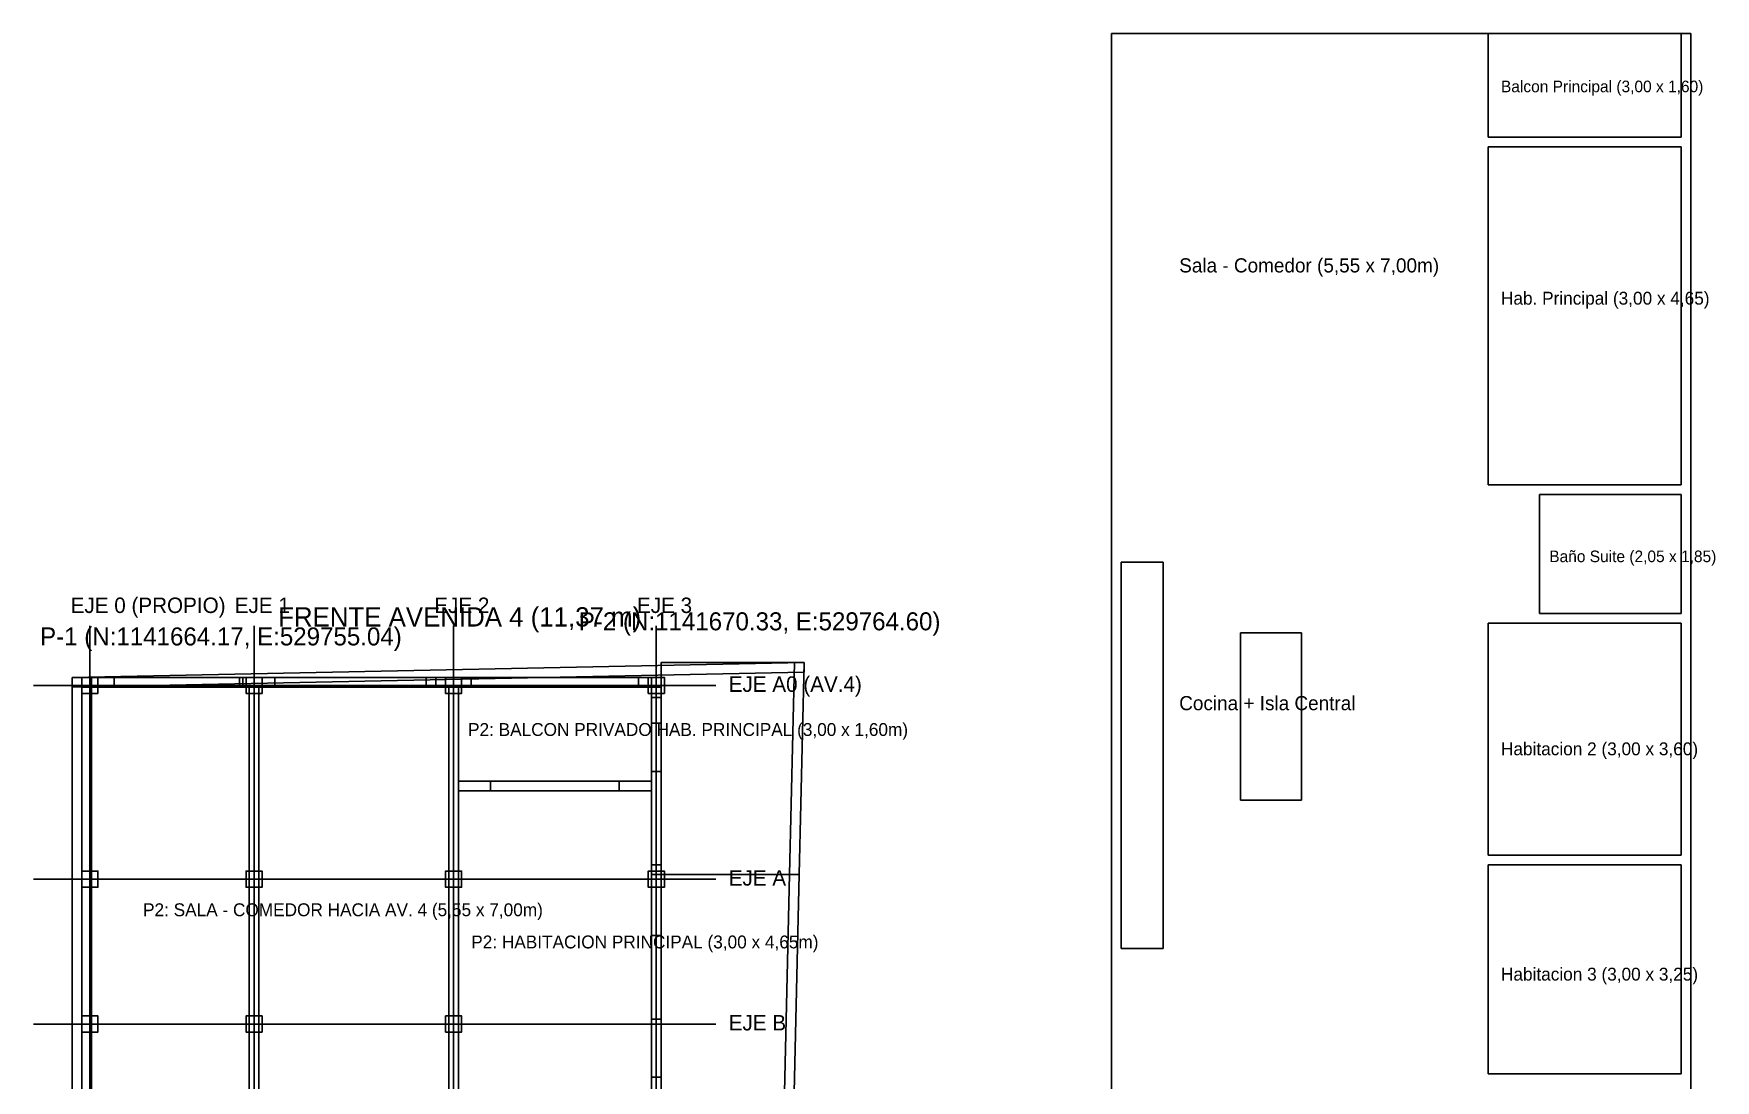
# Model space of a CAD drawing. Header units: metres. Extents: x -0.6 to 96.4, y -1.3 to 40.2.
# Drawn here: x -0.6 to 25.53, y 18.45 to 34.71 of the extents above; entities that cross this region are included whole.
import ezdxf

# ---------------------------------------------------------------- set-up
doc = ezdxf.new("R2010")
doc.units = ezdxf.units.M
doc.header["$MEASUREMENT"] = 0
for name, color, linetype in [('CERCA_PERIMETRAL_3D', 8, 'CONTINUOUS'), ('COLUMNAS_3D', 1, 'CONTINUOUS'), ('EJES_ESTRUCTURALES', 1, 'CONTINUOUS'), ('LOSA_PISO_3D', 8, 'CONTINUOUS'), ('MUROS_EXTERIORES_3D', 7, 'CONTINUOUS'), ('MUROS_INTERIORES_3D', 7, 'CONTINUOUS'), ('P2_COLUMNAS_3D', 1, 'CONTINUOUS'), ('P2_CUBIERTA_3D', 9, 'CONTINUOUS'), ('P2_LOSA_PISO_3D', 8, 'CONTINUOUS'), ('P2_MUROS_EXT_3D', 6, 'CONTINUOUS'), ('P2_MUROS_INT_3D', 6, 'CONTINUOUS'), ('P2_ROTULOS', 6, 'CONTINUOUS'), ('PLANTA_SEGUNDO_PISO_2D', 6, 'CONTINUOUS'), ('TERRENO_3D', 3, 'CONTINUOUS')]:
    doc.layers.add(name, color=color, linetype=linetype)

msp = doc.modelspace()

# ---------------------------------------------------------------- linework, layer by layer
at = {"layer": 'CERCA_PERIMETRAL_3D', "color": 1}
for points in [[(0, 24.556, -0.2), (11.3703, 24.7909, -0.2), (11.3703, 24.9409, -0.2), (0, 24.706, -0.2)], [(0, 24.556, 0.1), (11.3703, 24.7909, 0.1), (11.3703, 24.9409, 0.1), (0, 24.706, 0.1)], [(0, 24.706, -0.2), (11.3703, 24.9409, -0.2), (11.3703, 24.9409, 0.1), (0, 24.706, 0.1)], [(11.3703, 24.7909, -0.2), (11.3703, 24.9409, -0.2), (11.3703, 24.9409, 0.1), (11.3703, 24.7909, 0.1)], [(0, 24.556, -0.2), (11.3703, 24.7909, -0.2), (11.3703, 24.7909, 0.1), (0, 24.556, 0.1)], [(0, 24.556, -0.2), (0, 24.706, -0.2), (0, 24.706, 0.1), (0, 24.556, 0.1)]]:
    msp.add_3dface(points, dxfattribs=at)
at = {"layer": 'CERCA_PERIMETRAL_3D', "color": 8}
for points in [[(11.1449, 21.65), (11.2949, 21.65), (11.3703, 24.9409), (11.2203, 24.9409)], [(11.1449, 21.65, 2.2), (11.2949, 21.65, 2.2), (11.3703, 24.9409, 2.2), (11.2203, 24.9409, 2.2)], [(11.1449, 21.65), (11.2203, 24.9409), (11.2203, 24.9409, 2.2), (11.1449, 21.65, 2.2)], [(11.2203, 24.9409), (11.3703, 24.9409), (11.3703, 24.9409, 2.2), (11.2203, 24.9409, 2.2)], [(11.2949, 21.65), (11.3703, 24.9409), (11.3703, 24.9409, 2.2), (11.2949, 21.65, 2.2)], [(0, 11.3), (0.15, 11.3), (0.15, 24.706), (0, 24.706)], [(0, 11.3, 2.5), (0.15, 11.3, 2.5), (0.15, 24.706, 2.5), (0, 24.706, 2.5)], [(0, 24.706), (0.15, 24.706), (0.15, 24.706, 2.5), (0, 24.706, 2.5)], [(0, 11.3), (0, 24.706), (0, 24.706, 2.5), (0, 11.3, 2.5)], [(0.15, 11.3), (0.15, 24.706), (0.15, 24.706, 2.5), (0.15, 11.3, 2.5)], [(10.9743, 14.2, -1.05), (11.1243, 14.2, -1.05), (11.2949, 21.65), (11.1449, 21.65)], [(10.9743, 14.2, 1.15), (11.1243, 14.2, 1.15), (11.2949, 21.65, 2.2), (11.1449, 21.65, 2.2)], [(10.9743, 14.2, -1.05), (11.1449, 21.65), (11.1449, 21.65, 2.2), (10.9743, 14.2, 1.15)], [(11.1243, 14.2, -1.05), (11.2949, 21.65), (11.2949, 21.65, 2.2), (11.1243, 14.2, 1.15)], [(11.1449, 21.65), (11.2949, 21.65), (11.2949, 21.65, 2.2), (11.1449, 21.65, 2.2)], [(11.1449, 21.65), (11.2949, 21.65), (11.2949, 21.65, 2.2), (11.1449, 21.65, 2.2)]]:
    msp.add_3dface(points, dxfattribs=at)
at = {"layer": 'COLUMNAS_3D', "color": 1}
for points in [[(0.15, 24.46), (0.4, 24.46), (0.4, 24.71), (0.15, 24.71)], [(0.15, 24.46, 2.85), (0.4, 24.46, 2.85), (0.4, 24.71, 2.85), (0.15, 24.71, 2.85)], [(0.15, 24.71), (0.4, 24.71), (0.4, 24.71, 2.85), (0.15, 24.71, 2.85)], [(0.15, 24.46), (0.15, 24.71), (0.15, 24.71, 2.85), (0.15, 24.46, 2.85)], [(0.4, 24.46), (0.4, 24.71), (0.4, 24.71, 2.85), (0.4, 24.46, 2.85)], [(2.7, 24.46), (2.95, 24.46), (2.95, 24.71), (2.7, 24.71)], [(2.7, 24.46, 2.85), (2.95, 24.46, 2.85), (2.95, 24.71, 2.85), (2.7, 24.71, 2.85)], [(2.7, 24.71), (2.95, 24.71), (2.95, 24.71, 2.85), (2.7, 24.71, 2.85)], [(2.7, 24.46), (2.7, 24.71), (2.7, 24.71, 2.85), (2.7, 24.46, 2.85)], [(2.95, 24.46), (2.95, 24.71), (2.95, 24.71, 2.85), (2.95, 24.46, 2.85)], [(5.8, 24.46), (6.05, 24.46), (6.05, 24.71), (5.8, 24.71)], [(5.8, 24.46, 2.85), (6.05, 24.46, 2.85), (6.05, 24.71, 2.85), (5.8, 24.71, 2.85)], [(5.8, 24.71), (6.05, 24.71), (6.05, 24.71, 2.85), (5.8, 24.71, 2.85)], [(5.8, 24.46), (5.8, 24.71), (5.8, 24.71, 2.85), (5.8, 24.46, 2.85)], [(6.05, 24.46), (6.05, 24.71), (6.05, 24.71, 2.85), (6.05, 24.46, 2.85)], [(8.95, 24.46), (9.2, 24.46), (9.2, 24.71), (8.95, 24.71)], [(8.95, 24.46, 2.85), (9.2, 24.46, 2.85), (9.2, 24.71, 2.85), (8.95, 24.71, 2.85)], [(8.95, 24.71), (9.2, 24.71), (9.2, 24.71, 2.85), (8.95, 24.71, 2.85)], [(8.95, 24.46), (8.95, 24.71), (8.95, 24.71, 2.85), (8.95, 24.46, 2.85)], [(9.2, 24.46), (9.2, 24.71), (9.2, 24.71, 2.85), (9.2, 24.46, 2.85)], [(0.15, 24.46), (0.4, 24.46), (0.4, 24.46, 2.85), (0.15, 24.46, 2.85)], [(2.7, 24.46), (2.95, 24.46), (2.95, 24.46, 2.85), (2.7, 24.46, 2.85)], [(5.8, 24.46), (6.05, 24.46), (6.05, 24.46, 2.85), (5.8, 24.46, 2.85)], [(8.95, 24.46), (9.2, 24.46), (9.2, 24.46, 2.85), (8.95, 24.46, 2.85)], [(0.15, 21.45), (0.4, 21.45), (0.4, 21.7), (0.15, 21.7)], [(0.15, 21.45, 2.85), (0.4, 21.45, 2.85), (0.4, 21.7, 2.85), (0.15, 21.7, 2.85)], [(0.15, 21.7), (0.4, 21.7), (0.4, 21.7, 2.85), (0.15, 21.7, 2.85)], [(0.15, 21.45), (0.15, 21.7), (0.15, 21.7, 2.85), (0.15, 21.45, 2.85)], [(0.4, 21.45), (0.4, 21.7), (0.4, 21.7, 2.85), (0.4, 21.45, 2.85)], [(2.7, 21.45), (2.95, 21.45), (2.95, 21.7), (2.7, 21.7)], [(2.7, 21.45, 2.85), (2.95, 21.45, 2.85), (2.95, 21.7, 2.85), (2.7, 21.7, 2.85)], [(2.7, 21.7), (2.95, 21.7), (2.95, 21.7, 2.85), (2.7, 21.7, 2.85)], [(2.7, 21.45), (2.7, 21.7), (2.7, 21.7, 2.85), (2.7, 21.45, 2.85)], [(2.95, 21.45), (2.95, 21.7), (2.95, 21.7, 2.85), (2.95, 21.45, 2.85)], [(5.8, 21.45), (6.05, 21.45), (6.05, 21.7), (5.8, 21.7)], [(5.8, 21.45, 2.85), (6.05, 21.45, 2.85), (6.05, 21.7, 2.85), (5.8, 21.7, 2.85)], [(5.8, 21.7), (6.05, 21.7), (6.05, 21.7, 2.85), (5.8, 21.7, 2.85)], [(5.8, 21.45), (5.8, 21.7), (5.8, 21.7, 2.85), (5.8, 21.45, 2.85)], [(6.05, 21.45), (6.05, 21.7), (6.05, 21.7, 2.85), (6.05, 21.45, 2.85)], [(8.95, 21.45), (9.2, 21.45), (9.2, 21.7), (8.95, 21.7)], [(8.95, 21.45, 2.85), (9.2, 21.45, 2.85), (9.2, 21.7, 2.85), (8.95, 21.7, 2.85)], [(8.95, 21.7), (9.2, 21.7), (9.2, 21.7, 2.85), (8.95, 21.7, 2.85)], [(8.95, 21.45), (8.95, 21.7), (8.95, 21.7, 2.85), (8.95, 21.45, 2.85)], [(9.2, 21.45), (9.2, 21.7), (9.2, 21.7, 2.85), (9.2, 21.45, 2.85)], [(0.15, 21.45), (0.4, 21.45), (0.4, 21.45, 2.85), (0.15, 21.45, 2.85)], [(2.7, 21.45), (2.95, 21.45), (2.95, 21.45, 2.85), (2.7, 21.45, 2.85)], [(5.8, 21.45), (6.05, 21.45), (6.05, 21.45, 2.85), (5.8, 21.45, 2.85)], [(8.95, 21.45), (9.2, 21.45), (9.2, 21.45, 2.85), (8.95, 21.45, 2.85)], [(0.15, 19.2), (0.4, 19.2), (0.4, 19.45), (0.15, 19.45)], [(0.15, 19.2, 2.85), (0.4, 19.2, 2.85), (0.4, 19.45, 2.85), (0.15, 19.45, 2.85)], [(0.15, 19.45), (0.4, 19.45), (0.4, 19.45, 2.85), (0.15, 19.45, 2.85)], [(0.15, 19.2), (0.15, 19.45), (0.15, 19.45, 2.85), (0.15, 19.2, 2.85)], [(0.4, 19.2), (0.4, 19.45), (0.4, 19.45, 2.85), (0.4, 19.2, 2.85)], [(2.7, 19.2), (2.95, 19.2), (2.95, 19.45), (2.7, 19.45)], [(2.7, 19.2, 2.85), (2.95, 19.2, 2.85), (2.95, 19.45, 2.85), (2.7, 19.45, 2.85)], [(2.7, 19.45), (2.95, 19.45), (2.95, 19.45, 2.85), (2.7, 19.45, 2.85)], [(2.7, 19.2), (2.7, 19.45), (2.7, 19.45, 2.85), (2.7, 19.2, 2.85)], [(2.95, 19.2), (2.95, 19.45), (2.95, 19.45, 2.85), (2.95, 19.2, 2.85)], [(5.8, 19.2), (6.05, 19.2), (6.05, 19.45), (5.8, 19.45)], [(5.8, 19.2, 2.85), (6.05, 19.2, 2.85), (6.05, 19.45, 2.85), (5.8, 19.45, 2.85)], [(5.8, 19.45), (6.05, 19.45), (6.05, 19.45, 2.85), (5.8, 19.45, 2.85)], [(5.8, 19.2), (5.8, 19.45), (5.8, 19.45, 2.85), (5.8, 19.2, 2.85)], [(6.05, 19.2), (6.05, 19.45), (6.05, 19.45, 2.85), (6.05, 19.2, 2.85)], [(0.15, 19.2), (0.4, 19.2), (0.4, 19.2, 2.85), (0.15, 19.2, 2.85)], [(2.7, 19.2), (2.95, 19.2), (2.95, 19.2, 2.85), (2.7, 19.2, 2.85)], [(5.8, 19.2), (6.05, 19.2), (6.05, 19.2, 2.85), (5.8, 19.2, 2.85)]]:
    msp.add_3dface(points, dxfattribs=at)
at = {"layer": 'EJES_ESTRUCTURALES', "color": 1}
for p, q in [((0.275, 2.2), (0.275, 25.51)), ((2.825, 2.2), (2.825, 25.51)), ((5.925, 2.2), (5.925, 25.51)), ((9.075, 2.2), (9.075, 25.51)), ((-0.6, 24.585), (10, 24.585)), ((-0.6, 21.575), (10, 21.575)), ((-0.6, 19.325), (10, 19.325))]:
    msp.add_line(p, q, dxfattribs=at)
at = {"layer": 'LOSA_PISO_3D', "color": 8}
for points in [[(0.15, 10.35, -0.15), (9.15, 10.35, -0.15), (9.15, 24.71, -0.15), (0.15, 24.71, -0.15)], [(0.15, 10.35), (9.15, 10.35), (9.15, 24.71), (0.15, 24.71)], [(0.15, 24.71, -0.15), (9.15, 24.71, -0.15), (9.15, 24.71), (0.15, 24.71)], [(0.15, 10.35, -0.15), (0.15, 24.71, -0.15), (0.15, 24.71), (0.15, 10.35)], [(9.15, 10.35, -0.15), (9.15, 24.71, -0.15), (9.15, 24.71), (9.15, 10.35)]]:
    msp.add_3dface(points, dxfattribs=at)
at = {"layer": 'MUROS_EXTERIORES_3D', "color": 7}
for points in [[(0.15, 3), (0.3, 3), (0.3, 24.71), (0.15, 24.71)], [(0.15, 3, 2.85), (0.3, 3, 2.85), (0.3, 24.71, 2.85), (0.15, 24.71, 2.85)], [(0.15, 24.71), (0.3, 24.71), (0.3, 24.71, 2.85), (0.15, 24.71, 2.85)], [(0.15, 3), (0.15, 24.71), (0.15, 24.71, 2.85), (0.15, 3, 2.85)], [(0.15, 24.56), (0.4, 24.56), (0.4, 24.71), (0.15, 24.71)], [(0.15, 24.56, 2.85), (0.4, 24.56, 2.85), (0.4, 24.71, 2.85), (0.15, 24.71, 2.85)], [(0.15, 24.71), (0.4, 24.71), (0.4, 24.71, 2.85), (0.15, 24.71, 2.85)], [(0.15, 24.56), (0.15, 24.71), (0.15, 24.71, 2.85), (0.15, 24.56, 2.85)], [(0.3, 3), (0.3, 24.71), (0.3, 24.71, 2.85), (0.3, 3, 2.85)], [(0.4, 24.56), (0.4, 24.71), (0.4, 24.71, 2.85), (0.4, 24.56, 2.85)], [(0.4, 24.56, 2.25), (2.65, 24.56, 2.25), (2.65, 24.71, 2.25), (0.4, 24.71, 2.25)], [(0.4, 24.56, 2.85), (2.65, 24.56, 2.85), (2.65, 24.71, 2.85), (0.4, 24.71, 2.85)], [(0.4, 24.71, 2.25), (2.65, 24.71, 2.25), (2.65, 24.71, 2.85), (0.4, 24.71, 2.85)], [(0.4, 24.56, 2.25), (0.4, 24.71, 2.25), (0.4, 24.71, 2.85), (0.4, 24.56, 2.85)], [(2.65, 24.56, 2.25), (2.65, 24.71, 2.25), (2.65, 24.71, 2.85), (2.65, 24.56, 2.85)], [(2.65, 24.56), (3.15, 24.56), (3.15, 24.71), (2.65, 24.71)], [(2.65, 24.56, 2.85), (3.15, 24.56, 2.85), (3.15, 24.71, 2.85), (2.65, 24.71, 2.85)], [(2.65, 24.71), (3.15, 24.71), (3.15, 24.71, 2.85), (2.65, 24.71, 2.85)], [(2.65, 24.56), (2.65, 24.71), (2.65, 24.71, 2.85), (2.65, 24.56, 2.85)], [(3.15, 24.56), (3.15, 24.71), (3.15, 24.71, 2.85), (3.15, 24.56, 2.85)], [(3.15, 24.56, 2.4), (5.65, 24.56, 2.4), (5.65, 24.71, 2.4), (3.15, 24.71, 2.4)], [(3.15, 24.56, 2.85), (5.65, 24.56, 2.85), (5.65, 24.71, 2.85), (3.15, 24.71, 2.85)], [(3.15, 24.71, 2.4), (5.65, 24.71, 2.4), (5.65, 24.71, 2.85), (3.15, 24.71, 2.85)], [(3.15, 24.56, 2.4), (3.15, 24.71, 2.4), (3.15, 24.71, 2.85), (3.15, 24.56, 2.85)], [(5.65, 24.56, 2.4), (5.65, 24.71, 2.4), (5.65, 24.71, 2.85), (5.65, 24.56, 2.85)], [(5.65, 24.56), (6.2, 24.56), (6.2, 24.71), (5.65, 24.71)], [(5.65, 24.56, 2.85), (6.2, 24.56, 2.85), (6.2, 24.71, 2.85), (5.65, 24.71, 2.85)], [(5.65, 24.71), (6.2, 24.71), (6.2, 24.71, 2.85), (5.65, 24.71, 2.85)], [(5.65, 24.56), (5.65, 24.71), (5.65, 24.71, 2.85), (5.65, 24.56, 2.85)], [(6.2, 24.56), (6.2, 24.71), (6.2, 24.71, 2.85), (6.2, 24.56, 2.85)], [(6.2, 24.56, 2.4), (8.8, 24.56, 2.4), (8.8, 24.71, 2.4), (6.2, 24.71, 2.4)], [(6.2, 24.56, 2.85), (8.8, 24.56, 2.85), (8.8, 24.71, 2.85), (6.2, 24.71, 2.85)], [(6.2, 24.71, 2.4), (8.8, 24.71, 2.4), (8.8, 24.71, 2.85), (6.2, 24.71, 2.85)], [(6.2, 24.56, 2.4), (6.2, 24.71, 2.4), (6.2, 24.71, 2.85), (6.2, 24.56, 2.85)], [(8.8, 24.56, 2.4), (8.8, 24.71, 2.4), (8.8, 24.71, 2.85), (8.8, 24.56, 2.85)], [(8.8, 24.56), (9.15, 24.56), (9.15, 24.71), (8.8, 24.71)], [(8.8, 24.56, 2.85), (9.15, 24.56, 2.85), (9.15, 24.71, 2.85), (8.8, 24.71, 2.85)], [(8.8, 24.71), (9.15, 24.71), (9.15, 24.71, 2.85), (8.8, 24.71, 2.85)], [(8.8, 24.56), (8.8, 24.71), (8.8, 24.71, 2.85), (8.8, 24.56, 2.85)], [(9, 24), (9.15, 24), (9.15, 24.71), (9, 24.71)], [(9, 24, 2.85), (9.15, 24, 2.85), (9.15, 24.71, 2.85), (9, 24.71, 2.85)], [(9, 24.71), (9.15, 24.71), (9.15, 24.71, 2.85), (9, 24.71, 2.85)], [(9, 24), (9, 24.71), (9, 24.71, 2.85), (9, 24, 2.85)], [(9.15, 24.56), (9.15, 24.71), (9.15, 24.71, 2.85), (9.15, 24.56, 2.85)], [(9.15, 24), (9.15, 24.71), (9.15, 24.71, 2.85), (9.15, 24, 2.85)], [(0.15, 24.56), (0.4, 24.56), (0.4, 24.56, 2.85), (0.15, 24.56, 2.85)], [(0.4, 24.56, 2.25), (2.65, 24.56, 2.25), (2.65, 24.56, 2.85), (0.4, 24.56, 2.85)], [(2.65, 24.56), (3.15, 24.56), (3.15, 24.56, 2.85), (2.65, 24.56, 2.85)], [(3.15, 24.56, 2.4), (5.65, 24.56, 2.4), (5.65, 24.56, 2.85), (3.15, 24.56, 2.85)], [(5.65, 24.56), (6.2, 24.56), (6.2, 24.56, 2.85), (5.65, 24.56, 2.85)], [(6.2, 24.56, 2.4), (8.8, 24.56, 2.4), (8.8, 24.56, 2.85), (6.2, 24.56, 2.85)], [(8.8, 24.56), (9.15, 24.56), (9.15, 24.56, 2.85), (8.8, 24.56, 2.85)], [(9, 21.8), (9.15, 21.8), (9.15, 24), (9, 24)], [(9, 21.8, 1), (9.15, 21.8, 1), (9.15, 24, 1), (9, 24, 1)], [(9, 24), (9.15, 24), (9.15, 24, 1), (9, 24, 1)], [(9, 21.8), (9, 24), (9, 24, 1), (9, 21.8, 1)], [(9, 21.8, 2.1), (9.15, 21.8, 2.1), (9.15, 24, 2.1), (9, 24, 2.1)], [(9, 21.8, 2.85), (9.15, 21.8, 2.85), (9.15, 24, 2.85), (9, 24, 2.85)], [(9, 24, 2.1), (9.15, 24, 2.1), (9.15, 24, 2.85), (9, 24, 2.85)], [(9, 21.8, 2.1), (9, 24, 2.1), (9, 24, 2.85), (9, 21.8, 2.85)], [(9, 24), (9.15, 24), (9.15, 24, 2.85), (9, 24, 2.85)], [(9.15, 21.8), (9.15, 24), (9.15, 24, 1), (9.15, 21.8, 1)], [(9.15, 21.8, 2.1), (9.15, 24, 2.1), (9.15, 24, 2.85), (9.15, 21.8, 2.85)], [(9, 20.7), (9.15, 20.7), (9.15, 21.8), (9, 21.8)], [(9, 20.7, 2.85), (9.15, 20.7, 2.85), (9.15, 21.8, 2.85), (9, 21.8, 2.85)], [(9, 21.8), (9.15, 21.8), (9.15, 21.8, 2.85), (9, 21.8, 2.85)], [(9, 20.7), (9, 21.8), (9, 21.8, 2.85), (9, 20.7, 2.85)], [(9, 21.8), (9.15, 21.8), (9.15, 21.8, 1), (9, 21.8, 1)], [(9, 21.8, 2.1), (9.15, 21.8, 2.1), (9.15, 21.8, 2.85), (9, 21.8, 2.85)], [(9.15, 20.7), (9.15, 21.8), (9.15, 21.8, 2.85), (9.15, 20.7, 2.85)], [(9, 14.2, -1.05), (9.15, 14.2, -1.05), (9.15, 21.65, -0.02), (9, 21.65, -0.02)], [(9, 14.2), (9.15, 14.2), (9.15, 21.65), (9, 21.65)], [(9, 21.65, -0.02), (9.15, 21.65, -0.02), (9.15, 21.65), (9, 21.65)], [(9, 14.2, -1.05), (9, 21.65, -0.02), (9, 21.65), (9, 14.2)], [(9.15, 14.2, -1.05), (9.15, 21.65, -0.02), (9.15, 21.65), (9.15, 14.2)], [(9, 18.5), (9.15, 18.5), (9.15, 20.7), (9, 20.7)], [(9, 18.5, 1), (9.15, 18.5, 1), (9.15, 20.7, 1), (9, 20.7, 1)], [(9, 20.7), (9.15, 20.7), (9.15, 20.7, 1), (9, 20.7, 1)], [(9, 18.5), (9, 20.7), (9, 20.7, 1), (9, 18.5, 1)], [(9, 18.5, 2.1), (9.15, 18.5, 2.1), (9.15, 20.7, 2.1), (9, 20.7, 2.1)], [(9, 18.5, 2.85), (9.15, 18.5, 2.85), (9.15, 20.7, 2.85), (9, 20.7, 2.85)], [(9, 20.7, 2.1), (9.15, 20.7, 2.1), (9.15, 20.7, 2.85), (9, 20.7, 2.85)], [(9, 18.5, 2.1), (9, 20.7, 2.1), (9, 20.7, 2.85), (9, 18.5, 2.85)], [(9, 20.7), (9.15, 20.7), (9.15, 20.7, 2.85), (9, 20.7, 2.85)], [(9.15, 18.5), (9.15, 20.7), (9.15, 20.7, 1), (9.15, 18.5, 1)], [(9.15, 18.5, 2.1), (9.15, 20.7, 2.1), (9.15, 20.7, 2.85), (9.15, 18.5, 2.85)], [(9, 17.05), (9.15, 17.05), (9.15, 18.5), (9, 18.5)], [(9, 17.05, 2.85), (9.15, 17.05, 2.85), (9.15, 18.5, 2.85), (9, 18.5, 2.85)], [(9, 18.5), (9.15, 18.5), (9.15, 18.5, 2.85), (9, 18.5, 2.85)], [(9, 17.05), (9, 18.5), (9, 18.5, 2.85), (9, 17.05, 2.85)], [(9, 18.5), (9.15, 18.5), (9.15, 18.5, 1), (9, 18.5, 1)], [(9, 18.5, 2.1), (9.15, 18.5, 2.1), (9.15, 18.5, 2.85), (9, 18.5, 2.85)], [(9.15, 17.05), (9.15, 18.5), (9.15, 18.5, 2.85), (9.15, 17.05, 2.85)]]:
    msp.add_3dface(points, dxfattribs=at)
at = {"layer": 'MUROS_INTERIORES_3D', "color": 7}
for points in [[(2.75, 3.15), (2.9, 3.15), (2.9, 24.56), (2.75, 24.56)], [(2.75, 3.15, 2.85), (2.9, 3.15, 2.85), (2.9, 24.56, 2.85), (2.75, 24.56, 2.85)], [(2.75, 24.56), (2.9, 24.56), (2.9, 24.56, 2.85), (2.75, 24.56, 2.85)], [(2.75, 3.15), (2.75, 24.56), (2.75, 24.56, 2.85), (2.75, 3.15, 2.85)], [(2.9, 3.15), (2.9, 24.56), (2.9, 24.56, 2.85), (2.9, 3.15, 2.85)]]:
    msp.add_3dface(points, dxfattribs=at)
at = {"layer": 'P2_COLUMNAS_3D', "color": 1}
for points in [[(0.15, 24.46, 3), (0.4, 24.46, 3), (0.4, 24.71, 3), (0.15, 24.71, 3)], [(0.15, 24.46, 5.85), (0.4, 24.46, 5.85), (0.4, 24.71, 5.85), (0.15, 24.71, 5.85)], [(0.15, 24.71, 3), (0.4, 24.71, 3), (0.4, 24.71, 5.85), (0.15, 24.71, 5.85)], [(0.15, 24.46, 3), (0.15, 24.71, 3), (0.15, 24.71, 5.85), (0.15, 24.46, 5.85)], [(0.4, 24.46, 3), (0.4, 24.71, 3), (0.4, 24.71, 5.85), (0.4, 24.46, 5.85)], [(2.7, 24.46, 3), (2.95, 24.46, 3), (2.95, 24.71, 3), (2.7, 24.71, 3)], [(2.7, 24.46, 5.85), (2.95, 24.46, 5.85), (2.95, 24.71, 5.85), (2.7, 24.71, 5.85)], [(2.7, 24.71, 3), (2.95, 24.71, 3), (2.95, 24.71, 5.85), (2.7, 24.71, 5.85)], [(2.7, 24.46, 3), (2.7, 24.71, 3), (2.7, 24.71, 5.85), (2.7, 24.46, 5.85)], [(2.95, 24.46, 3), (2.95, 24.71, 3), (2.95, 24.71, 5.85), (2.95, 24.46, 5.85)], [(5.8, 24.46, 3), (6.05, 24.46, 3), (6.05, 24.71, 3), (5.8, 24.71, 3)], [(5.8, 24.46, 5.85), (6.05, 24.46, 5.85), (6.05, 24.71, 5.85), (5.8, 24.71, 5.85)], [(5.8, 24.71, 3), (6.05, 24.71, 3), (6.05, 24.71, 5.85), (5.8, 24.71, 5.85)], [(5.8, 24.46, 3), (5.8, 24.71, 3), (5.8, 24.71, 5.85), (5.8, 24.46, 5.85)], [(6.05, 24.46, 3), (6.05, 24.71, 3), (6.05, 24.71, 5.85), (6.05, 24.46, 5.85)], [(8.95, 24.46, 3), (9.2, 24.46, 3), (9.2, 24.71, 3), (8.95, 24.71, 3)], [(8.95, 24.46, 5.85), (9.2, 24.46, 5.85), (9.2, 24.71, 5.85), (8.95, 24.71, 5.85)], [(8.95, 24.71, 3), (9.2, 24.71, 3), (9.2, 24.71, 5.85), (8.95, 24.71, 5.85)], [(8.95, 24.46, 3), (8.95, 24.71, 3), (8.95, 24.71, 5.85), (8.95, 24.46, 5.85)], [(9.2, 24.46, 3), (9.2, 24.71, 3), (9.2, 24.71, 5.85), (9.2, 24.46, 5.85)], [(0.15, 24.46, 3), (0.4, 24.46, 3), (0.4, 24.46, 5.85), (0.15, 24.46, 5.85)], [(2.7, 24.46, 3), (2.95, 24.46, 3), (2.95, 24.46, 5.85), (2.7, 24.46, 5.85)], [(5.8, 24.46, 3), (6.05, 24.46, 3), (6.05, 24.46, 5.85), (5.8, 24.46, 5.85)], [(8.95, 24.46, 3), (9.2, 24.46, 3), (9.2, 24.46, 5.85), (8.95, 24.46, 5.85)], [(0.15, 21.45, 3), (0.4, 21.45, 3), (0.4, 21.7, 3), (0.15, 21.7, 3)], [(0.15, 21.45, 5.85), (0.4, 21.45, 5.85), (0.4, 21.7, 5.85), (0.15, 21.7, 5.85)], [(0.15, 21.7, 3), (0.4, 21.7, 3), (0.4, 21.7, 5.85), (0.15, 21.7, 5.85)], [(0.15, 21.45, 3), (0.15, 21.7, 3), (0.15, 21.7, 5.85), (0.15, 21.45, 5.85)], [(0.4, 21.45, 3), (0.4, 21.7, 3), (0.4, 21.7, 5.85), (0.4, 21.45, 5.85)], [(2.7, 21.45, 3), (2.95, 21.45, 3), (2.95, 21.7, 3), (2.7, 21.7, 3)], [(2.7, 21.45, 5.85), (2.95, 21.45, 5.85), (2.95, 21.7, 5.85), (2.7, 21.7, 5.85)], [(2.7, 21.7, 3), (2.95, 21.7, 3), (2.95, 21.7, 5.85), (2.7, 21.7, 5.85)], [(2.7, 21.45, 3), (2.7, 21.7, 3), (2.7, 21.7, 5.85), (2.7, 21.45, 5.85)], [(2.95, 21.45, 3), (2.95, 21.7, 3), (2.95, 21.7, 5.85), (2.95, 21.45, 5.85)], [(5.8, 21.45, 3), (6.05, 21.45, 3), (6.05, 21.7, 3), (5.8, 21.7, 3)], [(5.8, 21.45, 5.85), (6.05, 21.45, 5.85), (6.05, 21.7, 5.85), (5.8, 21.7, 5.85)], [(5.8, 21.7, 3), (6.05, 21.7, 3), (6.05, 21.7, 5.85), (5.8, 21.7, 5.85)], [(5.8, 21.45, 3), (5.8, 21.7, 3), (5.8, 21.7, 5.85), (5.8, 21.45, 5.85)], [(6.05, 21.45, 3), (6.05, 21.7, 3), (6.05, 21.7, 5.85), (6.05, 21.45, 5.85)], [(8.95, 21.45, 3), (9.2, 21.45, 3), (9.2, 21.7, 3), (8.95, 21.7, 3)], [(8.95, 21.45, 5.85), (9.2, 21.45, 5.85), (9.2, 21.7, 5.85), (8.95, 21.7, 5.85)], [(8.95, 21.7, 3), (9.2, 21.7, 3), (9.2, 21.7, 5.85), (8.95, 21.7, 5.85)], [(8.95, 21.45, 3), (8.95, 21.7, 3), (8.95, 21.7, 5.85), (8.95, 21.45, 5.85)], [(9.2, 21.45, 3), (9.2, 21.7, 3), (9.2, 21.7, 5.85), (9.2, 21.45, 5.85)], [(0.15, 21.45, 3), (0.4, 21.45, 3), (0.4, 21.45, 5.85), (0.15, 21.45, 5.85)], [(2.7, 21.45, 3), (2.95, 21.45, 3), (2.95, 21.45, 5.85), (2.7, 21.45, 5.85)], [(5.8, 21.45, 3), (6.05, 21.45, 3), (6.05, 21.45, 5.85), (5.8, 21.45, 5.85)], [(8.95, 21.45, 3), (9.2, 21.45, 3), (9.2, 21.45, 5.85), (8.95, 21.45, 5.85)], [(0.15, 19.2, 3), (0.4, 19.2, 3), (0.4, 19.45, 3), (0.15, 19.45, 3)], [(0.15, 19.2, 5.85), (0.4, 19.2, 5.85), (0.4, 19.45, 5.85), (0.15, 19.45, 5.85)], [(0.15, 19.45, 3), (0.4, 19.45, 3), (0.4, 19.45, 5.85), (0.15, 19.45, 5.85)], [(0.15, 19.2, 3), (0.15, 19.45, 3), (0.15, 19.45, 5.85), (0.15, 19.2, 5.85)], [(0.4, 19.2, 3), (0.4, 19.45, 3), (0.4, 19.45, 5.85), (0.4, 19.2, 5.85)], [(2.7, 19.2, 3), (2.95, 19.2, 3), (2.95, 19.45, 3), (2.7, 19.45, 3)], [(2.7, 19.2, 5.85), (2.95, 19.2, 5.85), (2.95, 19.45, 5.85), (2.7, 19.45, 5.85)], [(2.7, 19.45, 3), (2.95, 19.45, 3), (2.95, 19.45, 5.85), (2.7, 19.45, 5.85)], [(2.7, 19.2, 3), (2.7, 19.45, 3), (2.7, 19.45, 5.85), (2.7, 19.2, 5.85)], [(2.95, 19.2, 3), (2.95, 19.45, 3), (2.95, 19.45, 5.85), (2.95, 19.2, 5.85)], [(5.8, 19.2, 3), (6.05, 19.2, 3), (6.05, 19.45, 3), (5.8, 19.45, 3)], [(5.8, 19.2, 5.85), (6.05, 19.2, 5.85), (6.05, 19.45, 5.85), (5.8, 19.45, 5.85)], [(5.8, 19.45, 3), (6.05, 19.45, 3), (6.05, 19.45, 5.85), (5.8, 19.45, 5.85)], [(5.8, 19.2, 3), (5.8, 19.45, 3), (5.8, 19.45, 5.85), (5.8, 19.2, 5.85)], [(6.05, 19.2, 3), (6.05, 19.45, 3), (6.05, 19.45, 5.85), (6.05, 19.2, 5.85)], [(0.15, 19.2, 3), (0.4, 19.2, 3), (0.4, 19.2, 5.85), (0.15, 19.2, 5.85)], [(2.7, 19.2, 3), (2.95, 19.2, 3), (2.95, 19.2, 5.85), (2.7, 19.2, 5.85)], [(5.8, 19.2, 3), (6.05, 19.2, 3), (6.05, 19.2, 5.85), (5.8, 19.2, 5.85)]]:
    msp.add_3dface(points, dxfattribs=at)
at = {"layer": 'P2_CUBIERTA_3D', "color": 9}
for points in [[(0.15, 6.5, 5.85), (9.15, 6.5, 5.85), (9.15, 24.71, 5.85), (0.15, 24.71, 5.85)], [(0.15, 6.5, 6), (9.15, 6.5, 6), (9.15, 24.71, 6), (0.15, 24.71, 6)], [(0.15, 24.71, 5.85), (9.15, 24.71, 5.85), (9.15, 24.71, 6), (0.15, 24.71, 6)], [(0.15, 6.5, 5.85), (0.15, 24.71, 5.85), (0.15, 24.71, 6), (0.15, 6.5, 6)], [(9.15, 6.5, 5.85), (9.15, 24.71, 5.85), (9.15, 24.71, 6), (9.15, 6.5, 6)]]:
    msp.add_3dface(points, dxfattribs=at)
at = {"layer": 'P2_LOSA_PISO_3D', "color": 8}
for points in [[(0.15, 10.35, 2.85), (9.15, 10.35, 2.85), (9.15, 24.71, 2.85), (0.15, 24.71, 2.85)], [(0.15, 10.35, 3), (9.15, 10.35, 3), (9.15, 24.71, 3), (0.15, 24.71, 3)], [(0.15, 24.71, 2.85), (9.15, 24.71, 2.85), (9.15, 24.71, 3), (0.15, 24.71, 3)], [(0.15, 10.35, 2.85), (0.15, 24.71, 2.85), (0.15, 24.71, 3), (0.15, 10.35, 3)], [(9.15, 10.35, 2.85), (9.15, 24.71, 2.85), (9.15, 24.71, 3), (9.15, 10.35, 3)]]:
    msp.add_3dface(points, dxfattribs=at)
at = {"layer": 'P2_MUROS_EXT_3D', "color": 6}
for points in [[(0.15, 3, 3), (0.3, 3, 3), (0.3, 24.71, 3), (0.15, 24.71, 3)], [(0.15, 3, 5.85), (0.3, 3, 5.85), (0.3, 24.71, 5.85), (0.15, 24.71, 5.85)], [(0.15, 24.71, 3), (0.3, 24.71, 3), (0.3, 24.71, 5.85), (0.15, 24.71, 5.85)], [(0.15, 3, 3), (0.15, 24.71, 3), (0.15, 24.71, 5.85), (0.15, 3, 5.85)], [(0.15, 24.56, 3), (0.65, 24.56, 3), (0.65, 24.71, 3), (0.15, 24.71, 3)], [(0.15, 24.56, 5.85), (0.65, 24.56, 5.85), (0.65, 24.71, 5.85), (0.15, 24.71, 5.85)], [(0.15, 24.71, 3), (0.65, 24.71, 3), (0.65, 24.71, 5.85), (0.15, 24.71, 5.85)], [(0.15, 24.56, 3), (0.15, 24.71, 3), (0.15, 24.71, 5.85), (0.15, 24.56, 5.85)], [(0.3, 3, 3), (0.3, 24.71, 3), (0.3, 24.71, 5.85), (0.3, 3, 5.85)], [(0.65, 24.56, 3), (0.65, 24.71, 3), (0.65, 24.71, 5.85), (0.65, 24.56, 5.85)], [(0.65, 24.56, 3), (2.6, 24.56, 3), (2.6, 24.71, 3), (0.65, 24.71, 3)], [(0.65, 24.56, 3.85), (2.6, 24.56, 3.85), (2.6, 24.71, 3.85), (0.65, 24.71, 3.85)], [(0.65, 24.71, 3), (2.6, 24.71, 3), (2.6, 24.71, 3.85), (0.65, 24.71, 3.85)], [(0.65, 24.56, 3), (0.65, 24.71, 3), (0.65, 24.71, 3.85), (0.65, 24.56, 3.85)], [(0.65, 24.56, 5.25), (2.6, 24.56, 5.25), (2.6, 24.71, 5.25), (0.65, 24.71, 5.25)], [(0.65, 24.56, 5.85), (2.6, 24.56, 5.85), (2.6, 24.71, 5.85), (0.65, 24.71, 5.85)], [(0.65, 24.71, 5.25), (2.6, 24.71, 5.25), (2.6, 24.71, 5.85), (0.65, 24.71, 5.85)], [(0.65, 24.56, 5.25), (0.65, 24.71, 5.25), (0.65, 24.71, 5.85), (0.65, 24.56, 5.85)], [(2.6, 24.56, 3), (2.6, 24.71, 3), (2.6, 24.71, 3.85), (2.6, 24.56, 3.85)], [(2.6, 24.56, 5.25), (2.6, 24.71, 5.25), (2.6, 24.71, 5.85), (2.6, 24.56, 5.85)], [(2.6, 24.56, 3), (3.15, 24.56, 3), (3.15, 24.71, 3), (2.6, 24.71, 3)], [(2.6, 24.56, 5.85), (3.15, 24.56, 5.85), (3.15, 24.71, 5.85), (2.6, 24.71, 5.85)], [(2.6, 24.71, 3), (3.15, 24.71, 3), (3.15, 24.71, 5.85), (2.6, 24.71, 5.85)], [(2.6, 24.56, 3), (2.6, 24.71, 3), (2.6, 24.71, 5.85), (2.6, 24.56, 5.85)], [(3.15, 24.56, 3), (3.15, 24.71, 3), (3.15, 24.71, 5.85), (3.15, 24.56, 5.85)], [(3.15, 24.56, 3), (5.5, 24.56, 3), (5.5, 24.71, 3), (3.15, 24.71, 3)], [(3.15, 24.56, 3.85), (5.5, 24.56, 3.85), (5.5, 24.71, 3.85), (3.15, 24.71, 3.85)], [(3.15, 24.71, 3), (5.5, 24.71, 3), (5.5, 24.71, 3.85), (3.15, 24.71, 3.85)], [(3.15, 24.56, 3), (3.15, 24.71, 3), (3.15, 24.71, 3.85), (3.15, 24.56, 3.85)], [(3.15, 24.56, 5.25), (5.5, 24.56, 5.25), (5.5, 24.71, 5.25), (3.15, 24.71, 5.25)], [(3.15, 24.56, 5.85), (5.5, 24.56, 5.85), (5.5, 24.71, 5.85), (3.15, 24.71, 5.85)], [(3.15, 24.71, 5.25), (5.5, 24.71, 5.25), (5.5, 24.71, 5.85), (3.15, 24.71, 5.85)], [(3.15, 24.56, 5.25), (3.15, 24.71, 5.25), (3.15, 24.71, 5.85), (3.15, 24.56, 5.85)], [(5.5, 24.56, 3), (5.5, 24.71, 3), (5.5, 24.71, 3.85), (5.5, 24.56, 3.85)], [(5.5, 24.56, 5.25), (5.5, 24.71, 5.25), (5.5, 24.71, 5.85), (5.5, 24.56, 5.85)], [(5.5, 24.56, 3), (6.05, 24.56, 3), (6.05, 24.71, 3), (5.5, 24.71, 3)], [(5.5, 24.56, 5.85), (6.05, 24.56, 5.85), (6.05, 24.71, 5.85), (5.5, 24.71, 5.85)], [(5.5, 24.71, 3), (6.05, 24.71, 3), (6.05, 24.71, 5.85), (5.5, 24.71, 5.85)], [(5.5, 24.56, 3), (5.5, 24.71, 3), (5.5, 24.71, 5.85), (5.5, 24.56, 5.85)], [(6.05, 24.56, 3), (6.05, 24.71, 3), (6.05, 24.71, 5.85), (6.05, 24.56, 5.85)], [(6.05, 24.56, 3), (8.95, 24.56, 3), (8.95, 24.71, 3), (6.05, 24.71, 3)], [(6.05, 24.56, 4.05), (8.95, 24.56, 4.05), (8.95, 24.71, 4.05), (6.05, 24.71, 4.05)], [(6.05, 24.71, 3), (8.95, 24.71, 3), (8.95, 24.71, 4.05), (6.05, 24.71, 4.05)], [(6.05, 24.56, 3), (6.05, 24.71, 3), (6.05, 24.71, 4.05), (6.05, 24.56, 4.05)], [(6.05, 24.56, 5.55), (8.95, 24.56, 5.55), (8.95, 24.71, 5.55), (6.05, 24.71, 5.55)], [(6.05, 24.56, 5.85), (8.95, 24.56, 5.85), (8.95, 24.71, 5.85), (6.05, 24.71, 5.85)], [(6.05, 24.71, 5.55), (8.95, 24.71, 5.55), (8.95, 24.71, 5.85), (6.05, 24.71, 5.85)], [(6.05, 24.56, 5.55), (6.05, 24.71, 5.55), (6.05, 24.71, 5.85), (6.05, 24.56, 5.85)], [(8.95, 24.56, 3), (8.95, 24.71, 3), (8.95, 24.71, 4.05), (8.95, 24.56, 4.05)], [(8.95, 24.56, 5.55), (8.95, 24.71, 5.55), (8.95, 24.71, 5.85), (8.95, 24.56, 5.85)], [(8.95, 24.56, 3), (9.15, 24.56, 3), (9.15, 24.71, 3), (8.95, 24.71, 3)], [(8.95, 24.56, 5.85), (9.15, 24.56, 5.85), (9.15, 24.71, 5.85), (8.95, 24.71, 5.85)], [(8.95, 24.71, 3), (9.15, 24.71, 3), (9.15, 24.71, 5.85), (8.95, 24.71, 5.85)], [(8.95, 24.56, 3), (8.95, 24.71, 3), (8.95, 24.71, 5.85), (8.95, 24.56, 5.85)], [(9, 24.4, 3), (9.15, 24.4, 3), (9.15, 24.71, 3), (9, 24.71, 3)], [(9, 24.4, 5.85), (9.15, 24.4, 5.85), (9.15, 24.71, 5.85), (9, 24.71, 5.85)], [(9, 24.71, 3), (9.15, 24.71, 3), (9.15, 24.71, 5.85), (9, 24.71, 5.85)], [(9, 24.4, 3), (9, 24.71, 3), (9, 24.71, 5.85), (9, 24.4, 5.85)], [(9.15, 24.56, 3), (9.15, 24.71, 3), (9.15, 24.71, 5.85), (9.15, 24.56, 5.85)], [(9.15, 24.4, 3), (9.15, 24.71, 3), (9.15, 24.71, 5.85), (9.15, 24.4, 5.85)], [(0.15, 24.56, 3), (0.65, 24.56, 3), (0.65, 24.56, 5.85), (0.15, 24.56, 5.85)], [(0.65, 24.56, 3), (2.6, 24.56, 3), (2.6, 24.56, 3.85), (0.65, 24.56, 3.85)], [(0.65, 24.56, 5.25), (2.6, 24.56, 5.25), (2.6, 24.56, 5.85), (0.65, 24.56, 5.85)], [(2.6, 24.56, 3), (3.15, 24.56, 3), (3.15, 24.56, 5.85), (2.6, 24.56, 5.85)], [(3.15, 24.56, 3), (5.5, 24.56, 3), (5.5, 24.56, 3.85), (3.15, 24.56, 3.85)], [(3.15, 24.56, 5.25), (5.5, 24.56, 5.25), (5.5, 24.56, 5.85), (3.15, 24.56, 5.85)], [(5.5, 24.56, 3), (6.05, 24.56, 3), (6.05, 24.56, 5.85), (5.5, 24.56, 5.85)], [(6.05, 24.56, 3), (8.95, 24.56, 3), (8.95, 24.56, 4.05), (6.05, 24.56, 4.05)], [(6.05, 24.56, 5.55), (8.95, 24.56, 5.55), (8.95, 24.56, 5.85), (6.05, 24.56, 5.85)], [(8.95, 24.56, 3), (9.15, 24.56, 3), (9.15, 24.56, 5.85), (8.95, 24.56, 5.85)], [(9, 23.25, 3), (9.15, 23.25, 3), (9.15, 24.4, 3), (9, 24.4, 3)], [(9, 23.25, 4.05), (9.15, 23.25, 4.05), (9.15, 24.4, 4.05), (9, 24.4, 4.05)], [(9, 24.4, 3), (9.15, 24.4, 3), (9.15, 24.4, 4.05), (9, 24.4, 4.05)], [(9, 23.25, 3), (9, 24.4, 3), (9, 24.4, 4.05), (9, 23.25, 4.05)], [(9, 23.25, 5.55), (9.15, 23.25, 5.55), (9.15, 24.4, 5.55), (9, 24.4, 5.55)], [(9, 23.25, 5.85), (9.15, 23.25, 5.85), (9.15, 24.4, 5.85), (9, 24.4, 5.85)], [(9, 24.4, 5.55), (9.15, 24.4, 5.55), (9.15, 24.4, 5.85), (9, 24.4, 5.85)], [(9, 23.25, 5.55), (9, 24.4, 5.55), (9, 24.4, 5.85), (9, 23.25, 5.85)], [(9, 24.4, 3), (9.15, 24.4, 3), (9.15, 24.4, 5.85), (9, 24.4, 5.85)], [(9.15, 23.25, 3), (9.15, 24.4, 3), (9.15, 24.4, 4.05), (9.15, 23.25, 4.05)], [(9.15, 23.25, 5.55), (9.15, 24.4, 5.55), (9.15, 24.4, 5.85), (9.15, 23.25, 5.85)], [(6, 22.95, 3), (6.5, 22.95, 3), (6.5, 23.1, 3), (6, 23.1, 3)], [(6, 22.95, 5.85), (6.5, 22.95, 5.85), (6.5, 23.1, 5.85), (6, 23.1, 5.85)], [(6, 23.1, 3), (6.5, 23.1, 3), (6.5, 23.1, 5.85), (6, 23.1, 5.85)], [(6, 22.95, 3), (6, 23.1, 3), (6, 23.1, 5.85), (6, 22.95, 5.85)], [(6.5, 22.95, 3), (6.5, 23.1, 3), (6.5, 23.1, 5.85), (6.5, 22.95, 5.85)], [(6.5, 22.95, 5.2), (8.5, 22.95, 5.2), (8.5, 23.1, 5.2), (6.5, 23.1, 5.2)], [(6.5, 22.95, 5.85), (8.5, 22.95, 5.85), (8.5, 23.1, 5.85), (6.5, 23.1, 5.85)], [(6.5, 23.1, 5.2), (8.5, 23.1, 5.2), (8.5, 23.1, 5.85), (6.5, 23.1, 5.85)], [(6.5, 22.95, 5.2), (6.5, 23.1, 5.2), (6.5, 23.1, 5.85), (6.5, 22.95, 5.85)], [(8.5, 22.95, 5.2), (8.5, 23.1, 5.2), (8.5, 23.1, 5.85), (8.5, 22.95, 5.85)], [(8.5, 22.95, 3), (9, 22.95, 3), (9, 23.1, 3), (8.5, 23.1, 3)], [(8.5, 22.95, 5.85), (9, 22.95, 5.85), (9, 23.1, 5.85), (8.5, 23.1, 5.85)], [(8.5, 23.1, 3), (9, 23.1, 3), (9, 23.1, 5.85), (8.5, 23.1, 5.85)], [(8.5, 22.95, 3), (8.5, 23.1, 3), (8.5, 23.1, 5.85), (8.5, 22.95, 5.85)], [(9, 21.8, 3), (9.15, 21.8, 3), (9.15, 23.25, 3), (9, 23.25, 3)], [(9, 21.8, 5.85), (9.15, 21.8, 5.85), (9.15, 23.25, 5.85), (9, 23.25, 5.85)], [(9, 23.25, 3), (9.15, 23.25, 3), (9.15, 23.25, 5.85), (9, 23.25, 5.85)], [(9, 21.8, 3), (9, 23.25, 3), (9, 23.25, 5.85), (9, 21.8, 5.85)], [(9, 23.25, 3), (9.15, 23.25, 3), (9.15, 23.25, 4.05), (9, 23.25, 4.05)], [(9, 23.25, 5.55), (9.15, 23.25, 5.55), (9.15, 23.25, 5.85), (9, 23.25, 5.85)], [(9, 22.95, 3), (9, 23.1, 3), (9, 23.1, 5.85), (9, 22.95, 5.85)], [(9.15, 21.8, 3), (9.15, 23.25, 3), (9.15, 23.25, 5.85), (9.15, 21.8, 5.85)], [(6, 22.95, 3), (6.5, 22.95, 3), (6.5, 22.95, 5.85), (6, 22.95, 5.85)], [(6.5, 22.95, 5.2), (8.5, 22.95, 5.2), (8.5, 22.95, 5.85), (6.5, 22.95, 5.85)], [(8.5, 22.95, 3), (9, 22.95, 3), (9, 22.95, 5.85), (8.5, 22.95, 5.85)], [(9, 19.4, 3), (9.15, 19.4, 3), (9.15, 21.8, 3), (9, 21.8, 3)], [(9, 19.4, 3.95), (9.15, 19.4, 3.95), (9.15, 21.8, 3.95), (9, 21.8, 3.95)], [(9, 21.8, 3), (9.15, 21.8, 3), (9.15, 21.8, 3.95), (9, 21.8, 3.95)], [(9, 19.4, 3), (9, 21.8, 3), (9, 21.8, 3.95), (9, 19.4, 3.95)], [(9, 19.4, 5.15), (9.15, 19.4, 5.15), (9.15, 21.8, 5.15), (9, 21.8, 5.15)], [(9, 19.4, 5.85), (9.15, 19.4, 5.85), (9.15, 21.8, 5.85), (9, 21.8, 5.85)], [(9, 21.8, 5.15), (9.15, 21.8, 5.15), (9.15, 21.8, 5.85), (9, 21.8, 5.85)], [(9, 19.4, 5.15), (9, 21.8, 5.15), (9, 21.8, 5.85), (9, 19.4, 5.85)], [(9, 21.8, 3), (9.15, 21.8, 3), (9.15, 21.8, 5.85), (9, 21.8, 5.85)], [(9.15, 19.4, 3), (9.15, 21.8, 3), (9.15, 21.8, 3.95), (9.15, 19.4, 3.95)], [(9.15, 19.4, 5.15), (9.15, 21.8, 5.15), (9.15, 21.8, 5.85), (9.15, 19.4, 5.85)], [(9, 17.05, 3), (9.15, 17.05, 3), (9.15, 19.4, 3), (9, 19.4, 3)], [(9, 17.05, 5.85), (9.15, 17.05, 5.85), (9.15, 19.4, 5.85), (9, 19.4, 5.85)], [(9, 19.4, 3), (9.15, 19.4, 3), (9.15, 19.4, 5.85), (9, 19.4, 5.85)], [(9, 17.05, 3), (9, 19.4, 3), (9, 19.4, 5.85), (9, 17.05, 5.85)], [(9, 19.4, 3), (9.15, 19.4, 3), (9.15, 19.4, 3.95), (9, 19.4, 3.95)], [(9, 19.4, 5.15), (9.15, 19.4, 5.15), (9.15, 19.4, 5.85), (9, 19.4, 5.85)], [(9.15, 17.05, 3), (9.15, 19.4, 3), (9.15, 19.4, 5.85), (9.15, 17.05, 5.85)]]:
    msp.add_3dface(points, dxfattribs=at)
at = {"layer": 'P2_MUROS_INT_3D', "color": 6}
for points in [[(5.85, 18.15, 3), (6, 18.15, 3), (6, 24.56, 3), (5.85, 24.56, 3)], [(5.85, 18.15, 5.85), (6, 18.15, 5.85), (6, 24.56, 5.85), (5.85, 24.56, 5.85)], [(5.85, 24.56, 3), (6, 24.56, 3), (6, 24.56, 5.85), (5.85, 24.56, 5.85)], [(5.85, 18.15, 3), (5.85, 24.56, 3), (5.85, 24.56, 5.85), (5.85, 18.15, 5.85)], [(6, 18.15, 3), (6, 24.56, 3), (6, 24.56, 5.85), (6, 18.15, 5.85)]]:
    msp.add_3dface(points, dxfattribs=at)
at = {"layer": 'PLANTA_SEGUNDO_PISO_2D', "color": 6}
for p, q in [((25.15, 34.71), (16.15, 34.71)), ((16.15, 34.71), (16.15, 16.5)), ((25, 34.71), (22, 34.71)), ((22, 34.71), (22, 33.1)), ((25, 33.1), (25, 34.71)), ((25.15, 16.5), (25.15, 34.71)), ((22, 33.1), (25, 33.1)), ((25, 32.95), (22, 32.95)), ((22, 32.95), (22, 27.7)), ((25, 27.7), (25, 32.95)), ((22, 27.7), (25, 27.7)), ((25, 27.55), (22.8, 27.55)), ((22.8, 27.55), (22.8, 25.7)), ((25, 25.7), (25, 27.55)), ((22.8, 25.7), (25, 25.7)), ((25, 25.55), (22, 25.55)), ((22, 25.55), (22, 21.95)), ((25, 21.95), (25, 25.55)), ((22, 21.95), (25, 21.95)), ((25, 21.8), (22, 21.8)), ((22, 21.8), (22, 18.55)), ((25, 18.55), (25, 21.8)), ((22, 18.55), (25, 18.55))]:
    msp.add_line(p, q, dxfattribs=at)
at = {"layer": 'PLANTA_SEGUNDO_PISO_2D', "color": 3}
for p, q in [((16.95, 26.5), (16.3, 26.5)), ((16.3, 26.5), (16.3, 20.5)), ((16.95, 20.5), (16.95, 26.5)), ((19.1, 25.4), (18.15, 25.4)), ((18.15, 25.4), (18.15, 22.8)), ((19.1, 22.8), (19.1, 25.4)), ((18.15, 22.8), (19.1, 22.8)), ((16.3, 20.5), (16.95, 20.5))]:
    msp.add_line(p, q, dxfattribs=at)
at = {"layer": 'TERRENO_3D', "color": 3}
for points in [[(9.15, 21.65, -0.2), (11.2949, 21.65, -0.2), (11.3703, 24.9409, -0.2), (9.15, 24.9409, -0.2)], [(9.15, 21.65), (11.2949, 21.65), (11.3703, 24.9409), (9.15, 24.9409)], [(9.15, 24.9409, -0.2), (11.3703, 24.9409, -0.2), (11.3703, 24.9409), (9.15, 24.9409)], [(9.15, 21.65, -0.2), (9.15, 24.9409, -0.2), (9.15, 24.9409), (9.15, 21.65)], [(11.2949, 21.65, -0.2), (11.3703, 24.9409, -0.2), (11.3703, 24.9409), (11.2949, 21.65)], [(0.15, 14.2, -1.25), (9, 14.2, -1.25), (9, 24.71, -0.2), (0.15, 24.71, -0.2)], [(0.15, 14.2, -1.05), (9, 14.2, -1.05), (9, 24.71, -0.15), (0.15, 24.71, -0.15)], [(0.15, 24.71, -0.2), (9, 24.71, -0.2), (9, 24.71, -0.15), (0.15, 24.71, -0.15)], [(0.15, 14.2, -1.25), (0.15, 24.71, -0.2), (0.15, 24.71, -0.15), (0.15, 14.2, -1.05)], [(9, 14.2, -1.25), (9, 24.71, -0.2), (9, 24.71, -0.15), (9, 14.2, -1.05)], [(9.15, 14.2, -1.25), (11.1243, 14.2, -1.25), (11.2949, 21.65, -0.2), (9.15, 21.65, -0.2)], [(9.15, 14.2, -1.05), (11.1243, 14.2, -1.05), (11.2949, 21.65), (9.15, 21.65)], [(9.15, 21.65, -0.2), (11.2949, 21.65, -0.2), (11.2949, 21.65), (9.15, 21.65)], [(9.15, 14.2, -1.25), (9.15, 21.65, -0.2), (9.15, 21.65), (9.15, 14.2, -1.05)], [(9.15, 21.65, -0.2), (11.2949, 21.65, -0.2), (11.2949, 21.65), (9.15, 21.65)], [(11.1243, 14.2, -1.25), (11.2949, 21.65, -0.2), (11.2949, 21.65), (11.1243, 14.2, -1.05)]]:
    msp.add_3dface(points, dxfattribs=at)

# ---------------------------------------------------------------- texts
at = {"layer": 'EJES_ESTRUCTURALES', "color": 1}
for s, p in [('EJE 0 (PROPIO)', (-0.025, 25.71)), ('EJE 1', (2.525, 25.71)), ('EJE 2', (5.625, 25.71)), ('EJE 3', (8.775, 25.71)), ('EJE A0 (AV.4)', (10.2, 24.485)), ('EJE A', (10.2, 21.475)), ('EJE B', (10.2, 19.225))]:
    msp.add_text(s, height=0.24, dxfattribs=at).set_placement(p)
at = {"layer": 'P2_ROTULOS', "color": 6}
for s, p in [('P2: BALCON PRIVADO HAB. PRINCIPAL (3,00 x 1,60m)', (6.15, 23.8, 3.05)), ('P2: SALA - COMEDOR HACIA AV. 4 (5,55 x 7,00m)', (1.1, 21, 3.05)), ('P2: HABITACION PRINCIPAL (3,00 x 4,65m)', (6.2, 20.5, 3.05))]:
    msp.add_text(s, height=0.2, dxfattribs=at).set_placement(p)
at = {"layer": 'PLANTA_SEGUNDO_PISO_2D', "color": 2}
for s, height, p in [('Balcon Principal (3,00 x 1,60)', 0.18, (22.2, 33.8)), ('Sala - Comedor (5,55 x 7,00m)', 0.22, (17.2, 31)), ('Hab. Principal (3,00 x 4,65)', 0.2, (22.2, 30.5)), ('Baño Suite (2,05 x 1,85)', 0.18, (22.95, 26.5)), ('Cocina + Isla Central', 0.22, (17.2, 24.2)), ('Habitacion 2 (3,00 x 3,60)', 0.2, (22.2, 23.5)), ('Habitacion 3 (3,00 x 3,25)', 0.2, (22.2, 20))]:
    msp.add_text(s, height=height, dxfattribs=at).set_placement(p)
at = {"layer": 'TERRENO_3D', "color": 2}
msp.add_text('FRENTE AVENIDA 4 (11,37 m)', height=0.3, dxfattribs=at).set_placement((3.2, 25.5, 0.2))
at = {"layer": 'TERRENO_3D', "color": 1}
for s, p in [('P-2 (N:1141670.33, E:529764.60)', (7.8703, 25.4409, 0.2)), ('P-1 (N:1141664.17, E:529755.04)', (-0.5, 25.206, 0.2))]:
    msp.add_text(s, height=0.28, dxfattribs=at).set_placement(p)

doc.saveas('drawing.dxf')
